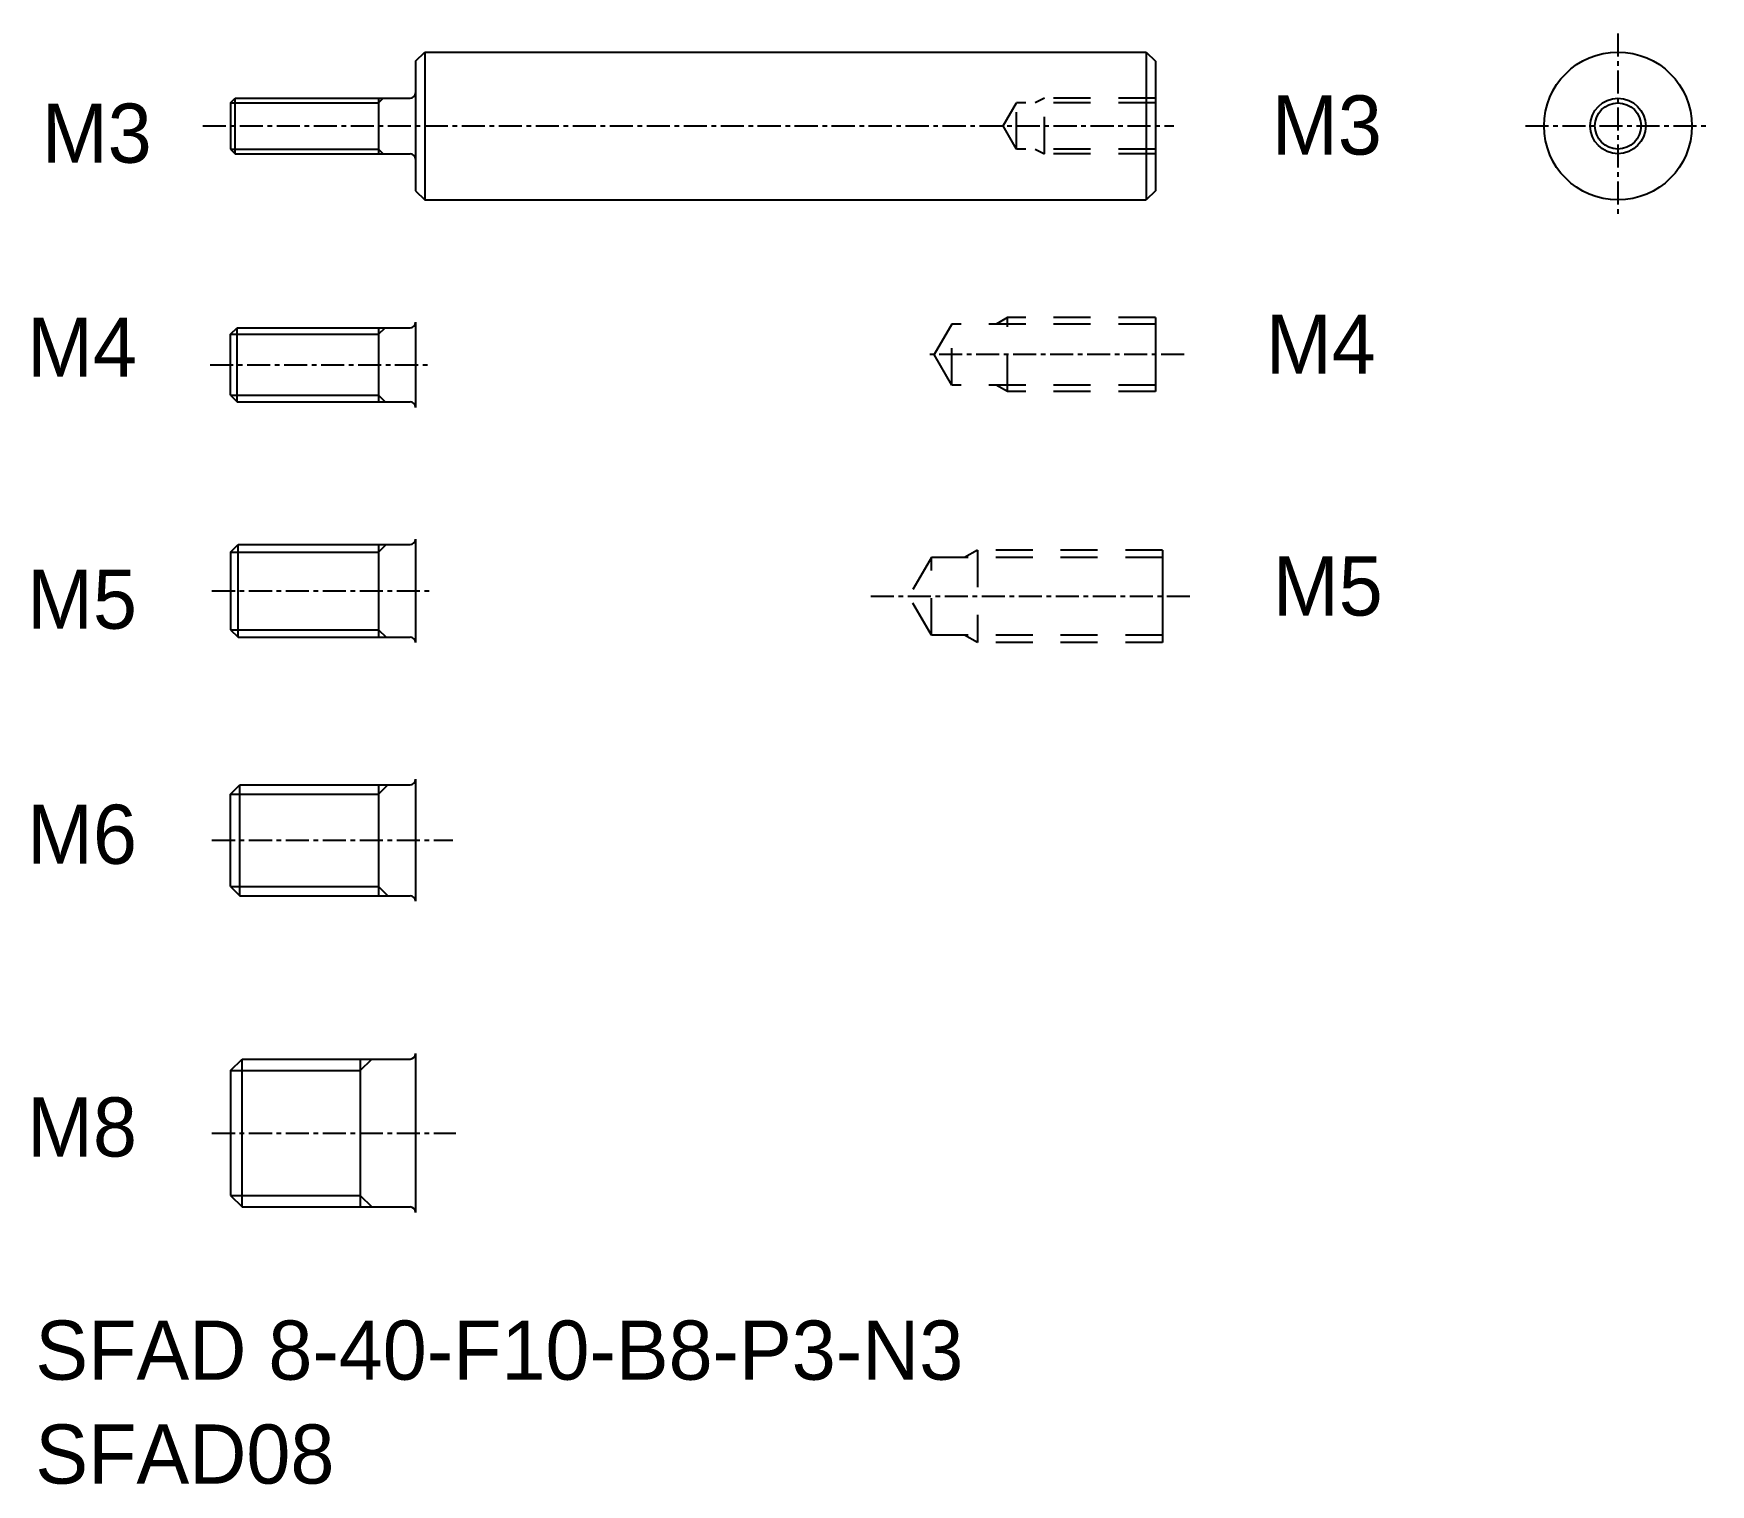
# Model space of a CAD drawing. Extents: x 82 to 172.7, y 48.5 to 127.
import ezdxf
from ezdxf.enums import TextEntityAlignment as Align

# ---------------------------------------------------------------- set-up
doc = ezdxf.new("R2010")
doc.units = 0
doc.linetypes.add('CENTER', pattern=[2, 1.25, -0.25, 0.25, -0.25])
doc.linetypes.add('DASHED', pattern=[3.5, 2, -1.5])
doc.layers.get('0').update_dxf_attribs({"linetype": 'CONTINUOUS'})
doc.layers.add('CENTER', color=1, linetype='CENTER')

msp = doc.modelspace()

# ---------------------------------------------------------------- linework, layer by layer
at = {"color": 7, "linetype": 'CONTINUOUS'}
for p, q in [((102.691, 125.508), (103.191, 126.008)), ((102.691, 125.508), (102.691, 118.508)), ((103.191, 126.008), (142.191, 126.008)), ((103.191, 126.008), (103.191, 118.008)), ((142.191, 126.008), (142.191, 118.008)), ((142.191, 126.008), (142.691, 125.508)), ((142.691, 125.508), (142.691, 118.508)), ((92.691, 123.257), (92.941, 123.508)), ((92.941, 123.508), (102.391, 123.508)), ((92.941, 120.508), (92.941, 123.508)), ((100.691, 123.508), (100.691, 120.508)), ((92.691, 123.257), (92.691, 120.758)), ((92.691, 120.758), (92.941, 120.508)), ((92.941, 120.508), (102.391, 120.508)), ((102.691, 118.508), (103.191, 118.008)), ((103.191, 118.008), (142.191, 118.008)), ((142.691, 118.508), (142.191, 118.008)), ((142.691, 111.647), (142.691, 107.647)), ((92.691, 110.743), (93.041, 111.093)), ((92.691, 107.443), (92.691, 110.743)), ((93.041, 107.093), (93.041, 111.093)), ((93.041, 111.093), (102.391, 111.093)), ((100.691, 111.093), (100.691, 107.093)), ((102.691, 111.393), (102.691, 106.793)), ((92.691, 107.443), (93.041, 107.093)), ((93.041, 107.093), (102.391, 107.093)), ((92.691, 98.97), (93.091, 99.37)), ((92.691, 98.97), (92.691, 94.77)), ((93.091, 99.37), (102.391, 99.37)), ((93.091, 94.37), (93.091, 99.37)), ((100.691, 99.37), (100.691, 94.37)), ((102.691, 99.67), (102.691, 94.07)), ((143.07, 99.068), (143.07, 94.068)), ((92.691, 94.77), (93.091, 94.37)), ((93.091, 94.37), (102.391, 94.37)), ((92.691, 85.88), (93.191, 86.38)), ((93.191, 86.38), (102.391, 86.38)), ((93.191, 80.38), (93.191, 86.38)), ((100.691, 86.38), (100.691, 80.38)), ((92.691, 80.88), (93.191, 80.38)), ((93.191, 80.38), (102.391, 80.38)), ((92.691, 70.925), (93.316, 71.55)), ((93.316, 71.55), (102.391, 71.55)), ((93.316, 63.55), (93.316, 71.55)), ((99.691, 71.55), (99.691, 63.55)), ((92.691, 64.175), (93.316, 63.55)), ((93.316, 63.55), (102.391, 63.55))]:
    msp.add_line(p, q, dxfattribs=at)
at = {"color": 3, "linetype": 'CONTINUOUS'}
for p, q in [((100.691, 123.257), (100.941, 123.508)), ((92.691, 123.257), (100.691, 123.257)), ((92.691, 120.758), (100.691, 120.758)), ((100.691, 120.758), (100.941, 120.508)), ((92.691, 110.743), (100.691, 110.743)), ((100.691, 110.743), (101.041, 111.093)), ((92.691, 107.443), (100.691, 107.443)), ((100.691, 107.443), (101.041, 107.093)), ((92.691, 98.97), (100.691, 98.97)), ((100.691, 98.97), (101.091, 99.37)), ((92.691, 94.77), (100.691, 94.77)), ((100.691, 94.77), (101.091, 94.37)), ((100.691, 85.88), (101.191, 86.38)), ((92.691, 85.88), (100.691, 85.88)), ((92.691, 80.88), (100.691, 80.88)), ((100.691, 80.88), (101.191, 80.38)), ((92.691, 70.925), (99.691, 70.925)), ((99.691, 70.925), (100.316, 71.55)), ((92.691, 64.175), (99.691, 64.175)), ((99.691, 64.175), (100.316, 63.55))]:
    msp.add_line(p, q, dxfattribs=at)
at = {"color": 3, "linetype": 'DASHED'}
for p, q in [((136.691, 123.508), (136.191, 123.258)), ((142.691, 123.508), (136.691, 123.508)), ((136.691, 120.508), (136.691, 123.508)), ((134.469, 122.008), (135.191, 123.258)), ((142.691, 123.258), (135.191, 123.258)), ((135.191, 120.758), (135.191, 123.258)), ((135.191, 120.758), (134.469, 122.008)), ((142.691, 120.758), (135.191, 120.758)), ((136.191, 120.758), (136.691, 120.508)), ((142.691, 120.508), (136.691, 120.508)), ((134.691, 111.647), (134.085, 111.297)), ((134.691, 107.647), (134.691, 111.647)), ((142.691, 111.647), (134.691, 111.647)), ((131.691, 111.297), (130.738, 109.647)), ((131.691, 107.997), (131.691, 111.297)), ((142.691, 111.297), (131.691, 111.297)), ((131.691, 107.997), (130.738, 109.647)), ((142.691, 107.997), (131.691, 107.997)), ((134.691, 107.647), (134.085, 107.997)), ((142.691, 107.647), (134.691, 107.647)), ((133.07, 99.068), (132.377, 98.668)), ((143.07, 99.068), (133.07, 99.068)), ((133.07, 99.068), (133.07, 94.068)), ((130.579, 98.668), (129.367, 96.568)), ((143.07, 98.668), (130.579, 98.668)), ((130.579, 94.468), (130.579, 98.634)), ((130.579, 94.468), (129.367, 96.568)), ((143.07, 94.468), (130.579, 94.468)), ((133.07, 94.068), (132.377, 94.468)), ((143.07, 94.068), (133.07, 94.068))]:
    msp.add_line(p, q, dxfattribs=at)
for p, q in [((102.691, 86.68), (102.691, 80.08)), ((92.691, 80.88), (92.691, 85.88)), ((92.691, 70.925), (92.691, 64.175))]:
    msp.add_line(p, q)
at = {"color": 7}
msp.add_line((102.691, 71.85), (102.691, 63.25), dxfattribs=at)
at = {"color": 7, "linetype": 'CONTINUOUS'}
for radius in [4, 1.25]:
    msp.add_circle((167.708, 122.008), radius, dxfattribs=at)
at = {"color": 3, "linetype": 'CONTINUOUS'}
msp.add_circle((167.708, 122.008), 1.5, dxfattribs=at)
at = {"color": 7, "linetype": 'CONTINUOUS'}
for centre, start, end in [((102.391, 123.808), 270, 0), ((102.391, 120.208), 0, 90), ((102.391, 111.393), 270, 0), ((102.391, 106.793), 0, 90), ((102.391, 99.67), 270, 0), ((102.391, 94.07), 0, 90), ((102.391, 86.68), 270, 0), ((102.391, 80.08), 0, 90), ((102.391, 71.85), 270, 0), ((102.391, 63.25), 0, 90)]:
    msp.add_arc(centre, 0.3, start, end, dxfattribs=at)
at = {"layer": 'CENTER', "color": 1, "linetype": 'CENTER'}
for p, q in [((167.708, 127.008), (167.708, 117.008)), ((91.188, 122.008), (143.691, 122.008)), ((162.708, 122.008), (172.708, 122.008)), ((91.577, 109.093), (103.558, 109.093)), ((144.249, 109.647), (130.296, 109.647)), ((91.677, 96.87), (103.558, 96.87)), ((144.554, 96.568), (127.113, 96.568)), ((91.677, 83.38), (104.713, 83.38)), ((91.677, 67.55), (104.86, 67.55))]:
    msp.add_line(p, q, dxfattribs=at)

# ---------------------------------------------------------------- texts
at = {"color": 7, "linetype": 'CONTINUOUS'}
for p in [(148.996, 120.461), (82.478, 120.021)]:
    msp.add_text('M3', height=3.2, dxfattribs=at).set_placement(p)
for s, p in [('M4', (87.626, 110.047)), ('M4', (154.607, 110.212)), ('M5', (87.626, 96.422)), ('M5', (154.986, 97.132)), ('M6', (87.626, 83.707)), ('M8', (87.626, 67.877))]:
    msp.add_text(s, height=3.2).set_placement(p, align=Align.MIDDLE_RIGHT)
for s, p in [('SFAD 8-40-F10-B8-P3-N3', (82.129, 54.21)), ('SFAD08', (82.129, 48.59))]:
    msp.add_text(s, height=3.2).set_placement(p)

doc.saveas('drawing.dxf')
